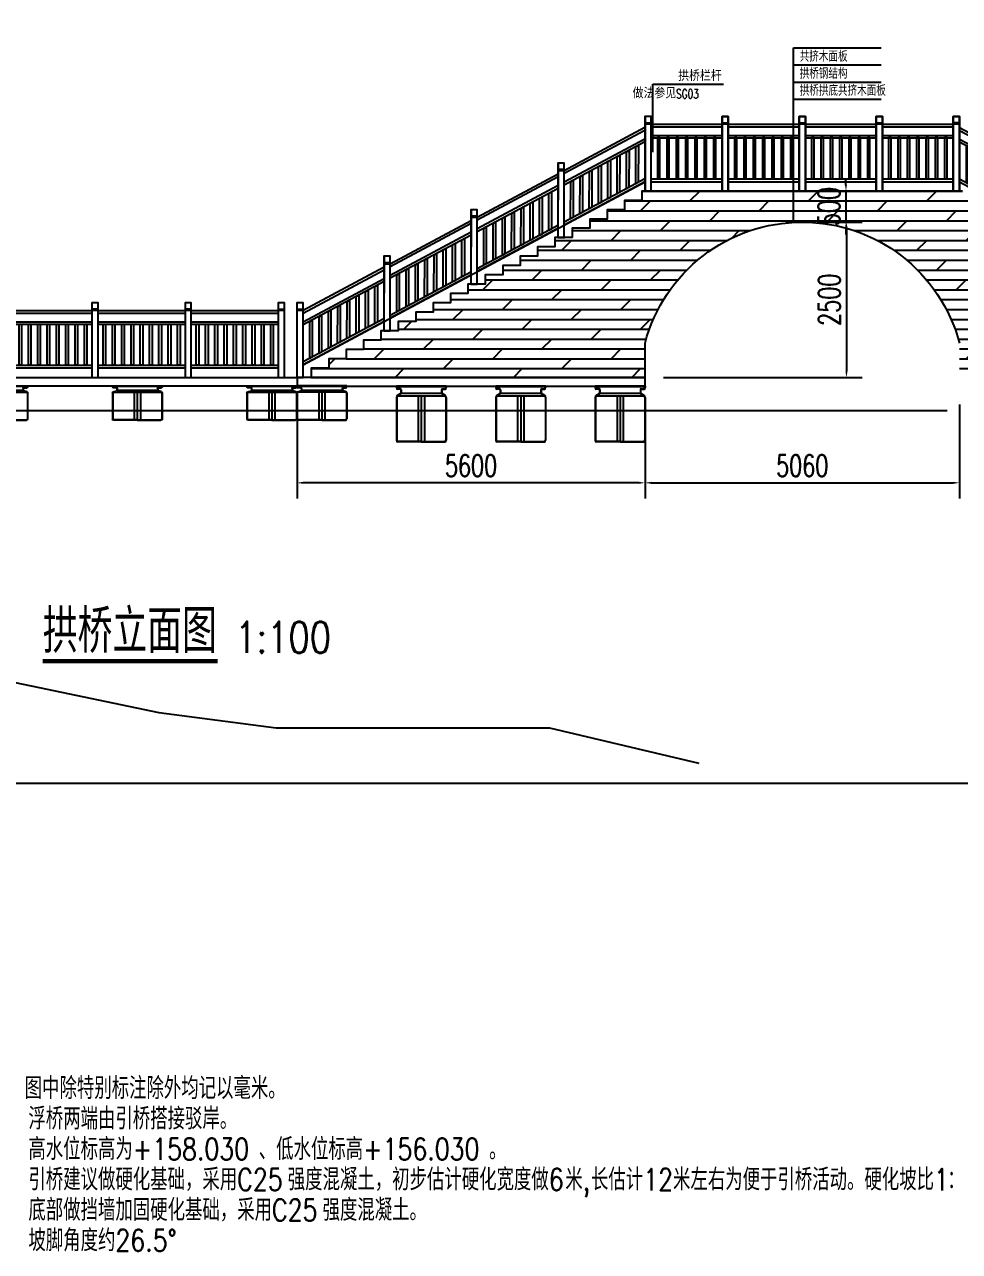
# Model space of a CAD drawing. Header units: millimetres. Extents: x -1471591 to 944464, y -468930 to 547002.
# Drawn here: x -793197 to -778152, y 153238 to 172988 of the extents above; entities that cross this region are included whole.
import ezdxf

# ---------------------------------------------------------------- set-up
doc = ezdxf.new("R2010")
doc.units = ezdxf.units.MM
doc.header["$LTSCALE"] = 10
doc.header["$PDMODE"] = 35
for name, color, linetype in [('DIM_LEAD', 3, 'Continuous'), ('DIM_SYMB', 3, 'Continuous'), ('L-WATER水景', 5, 'Continuous'), ('PUB_TEXT', 7, 'Continuous'), ('W-FLOAT_BOWL浮筒', 253, 'Continuous'), ('W-PLASTIC_RAILINGS塑木栏杆', 210, 'Continuous'), ('W-STEEL_FRAME钢架', 3, 'Continuous'), ('W-WOOD_FLOOR木地板', 30, 'Continuous')]:
    doc.layers.add(name, color=color, linetype=linetype)
doc.styles.add('_TCH_DIM', font='SIMPLEX.shx', dxfattribs={"bigfont": 'hztxt.shx'})
doc.styles.get("Standard").update_dxf_attribs({"font": 'simplex.shx', "width": 0.8, "bigfont": 'hztxt.shx'})
doc.styles.add('STANDARD_T3', font='simplex.shx', dxfattribs={"width": 0.7, "bigfont": 'hztxt.shx'})
doc.dimstyles.new('W&&100', dxfattribs={"dimtxt": 350, "dimasz": 100, "dimexe": 250, "dimexo": 300, "dimgap": 100, "dimtad": 1, "dimdec": 0, "dimzin": 0, "dimdsep": 46, "dimtxsty": 'STANDARD_T3', "dimcen": 0.09, "dimclrd": 1, "dimclre": 1, "dimclrt": 7, "dimazin": 2, "dimtfac": 1, "dimtdec": 0, "dimtix": 1, "dimtmove": 2, "dimatfit": 3, "dimfxl": 0, "dimtolj": 1, "dimtzin": 0, "dimarcsym": 0})

# ---------------------------------------------------------------- blocks, each defined once
blk = doc.blocks.new('*U1247')
at = {"layer": 'W-PLASTIC_RAILINGS塑木栏杆'}
blk.add_lwpolyline([(-20, 330), (20, 330), (20, -330), (-20, -330)], close=True, dxfattribs=at)
blk = doc.blocks.new('*U1246')
at = {"layer": 'W-PLASTIC_RAILINGS塑木栏杆', "color": 0, "linetype": 'ByBlock', "lineweight": -2}
for p in [(0, 0), (150, 0), (300, 0), (450, 0), (600, 0), (750, 0)]:
    blk.add_blockref('*U1247', p, dxfattribs=at)
at = {"layer": 'W-PLASTIC_RAILINGS塑木栏杆', "color": 0, "linetype": 'ByBlock', "lineweight": -2, "transparency": 16777216}
blk.add_blockref('*U1247', (900, 0), dxfattribs=at)
blk = doc.blocks.new('*U1235')
at = {"layer": 'W-PLASTIC_RAILINGS塑木栏杆'}
for p, q in [((-570, 600), (-670, 600)), ((-670, 600), (-670, -600)), ((-570, 600), (-670, 600)), ((-670, 600), (-670, -600)), ((-570, -600), (-570, 600)), ((-570, -600), (-570, 600)), ((-670, 500), (-570, 500)), ((-670, 480), (-570, 480)), ((-570, 476), (570, 476)), ((-570, 436), (570, 436)), ((570, 500), (670, 500)), ((570, 480), (670, 480)), ((-570, 296), (570, 296)), ((-570, 256), (570, 256)), ((-570, -404), (570, -404)), ((-570, -449), (570, -449)), ((-670, -600), (-570, -600)), ((-670, -600), (-570, -600))]:
    blk.add_line(p, q, dxfattribs=at)
for points in [[(-670, -600), (-570, -600), (-570, 600), (-670, 600)], [(570, -600), (670, -600), (670, 600), (570, 600)], [(670, -600), (570, -600), (570, 600), (670, 600)]]:
    blk.add_lwpolyline(points, close=True, dxfattribs=at)
at = {"layer": 'W-PLASTIC_RAILINGS塑木栏杆', "xscale": -1}
blk.add_blockref('*U1246', (450, -74), dxfattribs=at)
blk = doc.blocks.new('*U1224')
at = {"color": 0, "linetype": 'ByBlock', "lineweight": -2, "transparency": 16777216}
for p in [(0, 0), (1240, 0), (2480, 0), (3720, 0)]:
    blk.add_blockref('*U1235', p, dxfattribs=at)
blk = doc.blocks.new('*U1252')
at = {"layer": 'W-PLASTIC_RAILINGS塑木栏杆'}
blk.add_lwpolyline([(114, 0), (159, 0), (-124, -526), (-169, -526)], close=True, dxfattribs=at)
blk = doc.blocks.new('*U1253')
at = {"layer": 'W-PLASTIC_RAILINGS塑木栏杆', "color": 0, "linetype": 'ByBlock', "lineweight": -2, "transparency": 16777216, "rotation": 28.17859010995901}
for p in [(-506721, -259322), (-507171, -259563), (-507021, -259483), (-506871, -259403), (-507470, -259724), (-507321, -259643), (-507770, -259884), (-507620, -259804)]:
    blk.add_blockref('*U1252', p, dxfattribs=at)
blk = doc.blocks.new('*U1242')
at = {"layer": 'W-PLASTIC_RAILINGS塑木栏杆'}
for p, q in [((346, 834), (433, 785)), ((346, 834), (433, 785)), ((346, 834), (433, 785)), ((355, 851), (443, 803)), ((355, 851), (443, 803)), ((355, 851), (443, 803)), ((1934, 814), (2021, 766)), ((1934, 814), (2021, 766)), ((1934, 814), (2021, 766)), ((1943, 832), (2031, 784)), ((1943, 832), (2031, 784)), ((1943, 832), (2031, 784)), ((1817, 602), (342, 620)), ((1884, 724), (409, 742)), ((1906, 764), (431, 782)), ((1795, 562), (320, 580)), ((1485, 0), (10, 18)), ((1506, 40), (32, 58))]:
    blk.add_line(p, q, dxfattribs=at)
for points in [[(-176, -112), (-88, -160), (491, 890), (403, 939)], [(-176, -112), (-88, -160), (491, 890), (403, 939)], [(-176, -112), (-88, -160), (491, 890), (403, 939)], [(1412, -131), (1500, -180), (2079, 871), (1992, 919)], [(1412, -131), (1500, -180), (2079, 871), (1992, 919)], [(1412, -131), (1500, -180), (2079, 871), (1992, 919)]]:
    blk.add_lwpolyline(points, close=True, dxfattribs=at)
at = {"layer": 'W-PLASTIC_RAILINGS塑木栏杆', "rotation": 331.1254808065768}
blk.add_blockref('*U1253', (570466, -17043), dxfattribs=at)
blk = doc.blocks.new('*U1243')
at = {"color": 0, "linetype": 'ByBlock', "lineweight": -2, "transparency": 16777216, "rotation": 28.87451919342321}
blk.add_blockref('*U1242', (-469610, -271735), dxfattribs=at)
blk = doc.blocks.new('*U1225')
at = {"rotation": 331.8214098900404}
blk.add_blockref('*U1243', (542261, 17751), dxfattribs=at)
blk = doc.blocks.new('*U1226')
at = {"color": 0, "linetype": 'ByBlock', "lineweight": -2, "transparency": 16777216, "rotation": 28.17859010995937}
for p in [(-784513, 169761), (-785912, 169011), (-787312, 168261), (-788712, 167511)]:
    blk.add_blockref('*U1225', p, dxfattribs=at)
blk = doc.blocks.new('*U1254')
at = {"layer": 'W-PLASTIC_RAILINGS塑木栏杆'}
blk.add_lwpolyline([(114, 0), (159, 0), (-124, -526), (-169, -526)], close=True, dxfattribs=at)
blk = doc.blocks.new('*U1255')
at = {"layer": 'W-PLASTIC_RAILINGS塑木栏杆', "color": 0, "linetype": 'ByBlock', "lineweight": -2, "transparency": 16777216, "rotation": 28.17859010995901}
for p in [(-506721, -259322), (-507171, -259563), (-507021, -259483), (-506871, -259403), (-507470, -259724), (-507321, -259643), (-507770, -259884), (-507620, -259804)]:
    blk.add_blockref('*U1254', p, dxfattribs=at)
blk = doc.blocks.new('*U1244')
at = {"layer": 'W-PLASTIC_RAILINGS塑木栏杆'}
for p, q in [((346, 834), (433, 785)), ((346, 834), (433, 785)), ((346, 834), (433, 785)), ((355, 851), (443, 803)), ((355, 851), (443, 803)), ((355, 851), (443, 803)), ((1934, 814), (2021, 766)), ((1934, 814), (2021, 766)), ((1934, 814), (2021, 766)), ((1943, 832), (2031, 784)), ((1943, 832), (2031, 784)), ((1943, 832), (2031, 784)), ((1817, 602), (342, 620)), ((1884, 724), (409, 742)), ((1906, 764), (431, 782)), ((1795, 562), (320, 580)), ((1485, 0), (10, 18)), ((1506, 40), (32, 58))]:
    blk.add_line(p, q, dxfattribs=at)
for points in [[(-176, -112), (-88, -160), (491, 890), (403, 939)], [(-176, -112), (-88, -160), (491, 890), (403, 939)], [(-176, -112), (-88, -160), (491, 890), (403, 939)], [(1412, -131), (1500, -180), (2079, 871), (1992, 919)], [(1412, -131), (1500, -180), (2079, 871), (1992, 919)], [(1412, -131), (1500, -180), (2079, 871), (1992, 919)]]:
    blk.add_lwpolyline(points, close=True, dxfattribs=at)
at = {"layer": 'W-PLASTIC_RAILINGS塑木栏杆', "rotation": 331.1254808065768}
blk.add_blockref('*U1255', (570466, -17043), dxfattribs=at)
blk = doc.blocks.new('*U1245')
at = {"color": 0, "linetype": 'ByBlock', "lineweight": -2, "transparency": 16777216, "rotation": 28.87451919342321}
blk.add_blockref('*U1244', (-469610, -271735), dxfattribs=at)
blk = doc.blocks.new('*U1227')
at = {"rotation": 331.8214098900404}
blk.add_blockref('*U1245', (542261, 17751), dxfattribs=at)
blk = doc.blocks.new('*U1228')
at = {"color": 0, "linetype": 'ByBlock', "lineweight": -2, "transparency": 16777216, "rotation": 28.17859010995963}
for p in [(-465410, -269465), (-466810, -270215), (-468210, -270965), (-469610, -271715)]:
    blk.add_blockref('*U1227', p, dxfattribs=at)
blk = doc.blocks.new('$matou$00000066')
for p, q in [((400, 275), (-400, 275)), ((-400, 275), (-400, 260)), ((-386, 271), (386, 271)), ((-338, 249), (-386, 249)), ((-338, 245), (-385, 245)), ((338, 249), (386, 249)), ((338, 245), (385, 245)), ((400, 275), (400, 260)), ((-400, 164), (-400, -256)), ((-396, 165), (-396, -256)), ((391, 176), (-391, 176)), ((-387, 183), (-335, 201)), ((-386, 179), (-334, 197)), ((-330, 237), (-330, 208)), ((-326, 237), (-326, 208)), ((-326, 205), (326, 205)), ((-50, 176), (-50, -271)), ((0, 176), (0, -271)), ((0, 176), (0, -271)), ((50, 176), (50, -271)), ((326, 237), (326, 208)), ((330, 237), (330, 208)), ((386, 179), (334, 197)), ((387, 183), (335, 201)), ((396, 165), (396, -256)), ((400, 164), (400, -256)), ((0, -271), (-381, -271)), ((0, -275), (-381, -275)), ((0, -271), (381, -271)), ((0, -275), (381, -275))]:
    blk.add_line(p, q)
for centre, radius, start, end in [((-385, 260), 15, 180, 270), ((-386, 260), 11, 90, 270), ((-338, 237), 12, 0, 90), ((-338, 237), 8, 0, 90), ((338, 237), 12, 90, 180), ((338, 237), 8, 90, 180), ((385, 260), 15, 270, 0), ((386, 260), 11, 270, 90), ((-380, 164), 20, 109.1798, 180), ((-381, 165), 15, 109.1798, 180), ((-338, 208), 8, 289.1798, 0), ((-338, 208), 12, 289.1798, 0), ((338, 208), 12, 180, 250.8202), ((338, 208), 8, 180, 250.8202), ((381, 165), 15, 0, 70.8202), ((380, 164), 20, 0, 70.8202), ((-381, -256), 19, 180, 270), ((-381, -256), 15, 180, 270), ((381, -256), 19, 270, 0), ((381, -256), 15, 270, 0)]:
    blk.add_arc(centre, radius, start, end)
blk = doc.blocks.new('*U1232')
at = {"layer": 'W-FLOAT_BOWL浮筒', "yscale": -1.636363636362559, "rotation": 180}
blk.add_blockref('$matou$00000066', (0, 0), dxfattribs=at)
blk = doc.blocks.new('*U1231')
at = {"color": 0, "linetype": 'ByBlock', "lineweight": -2}
for p in [(0, 0), (1600, 0), (3200, 0)]:
    blk.add_blockref('*U1232', p, dxfattribs=at)
blk = doc.blocks.new('*D1257')
at = {"color": 1, "lineweight": -2, "transparency": 16777216}
for p, q in [((-779978, 170408), (-779978, 170508)), ((-780382, 170308), (-779728, 170308)), ((-779978, 170308), (-779978, 169808)), ((-780382, 169808), (-779728, 169808)), ((-779978, 169708), (-779978, 169608))]:
    blk.add_line(p, q, dxfattribs=at)
at = {"color": 1, "transparency": 16777216}
for points in [[(-779995, 170408), (-779962, 170408), (-779978, 170308)], [(-779995, 169708), (-779962, 169708), (-779978, 169808)]]:
    blk.add_solid(points, dxfattribs=at)
at = {"layer": 'Defpoints', "color": 0, "transparency": 16777216}
for p in [(-780682, 170308), (-780682, 169808), (-779978, 169808)]:
    blk.add_point(p, dxfattribs=at)
at = {"color": 7, "transparency": 16777216, "insert": (-780253, 170058), "char_height": 350, "attachment_point": 5, "rotation": 90, "style": 'STANDARD_T3'}
blk.add_mtext('\\A1;500', dxfattribs=at)
blk = doc.blocks.new('*D1258')
at = {"color": 1, "lineweight": -2, "transparency": 16777216}
for p, q in [((-788812, 166868), (-788812, 165361)), ((-783212, 166868), (-783212, 165361)), ((-783312, 165611), (-788712, 165611))]:
    blk.add_line(p, q, dxfattribs=at)
at = {"color": 1, "transparency": 16777216}
for points in [[(-788712, 165628), (-788712, 165595), (-788812, 165611)], [(-783312, 165628), (-783312, 165595), (-783212, 165611)]]:
    blk.add_solid(points, dxfattribs=at)
at = {"layer": 'Defpoints', "color": 0, "transparency": 16777216}
for p in [(-788812, 167168), (-783212, 167168), (-788812, 165611)]:
    blk.add_point(p, dxfattribs=at)
at = {"color": 7, "transparency": 16777216, "insert": (-786012, 165886), "char_height": 350, "attachment_point": 5, "style": 'STANDARD_T3'}
blk.add_mtext('\\A1;5600', dxfattribs=at)
blk = doc.blocks.new('*U1236')
at = {"layer": 'W-FLOAT_BOWL浮筒', "xscale": -1, "rotation": 359.9999999997301}
blk.add_blockref('$matou$00000066', (0, 0), dxfattribs=at)
blk = doc.blocks.new('*U1237')
at = {"color": 0, "linetype": 'ByBlock', "lineweight": -2, "transparency": 16777216}
for p in [(0, 0), (2165, 0), (4330, 0), (6495, 0)]:
    blk.add_blockref('*U1236', p, dxfattribs=at)
blk = doc.blocks.new('*U1250')
at = {"layer": 'W-PLASTIC_RAILINGS塑木栏杆'}
blk.add_lwpolyline([(-20, 330), (20, 330), (20, -330), (-20, -330)], close=True, dxfattribs=at)
blk = doc.blocks.new('*U1251')
at = {"layer": 'W-PLASTIC_RAILINGS塑木栏杆', "color": 0, "linetype": 'ByBlock', "lineweight": -2}
for p in [(0, 0), (150, 0), (300, 0), (450, 0), (600, 0), (750, 0), (900, 0), (1050, 0), (1200, 0)]:
    blk.add_blockref('*U1250', p, dxfattribs=at)
blk = doc.blocks.new('*U1240')
at = {"layer": 'W-PLASTIC_RAILINGS塑木栏杆'}
for p, q in [((-700, 500), (-800, 500)), ((-700, 480), (-800, 480)), ((-700, 476), (700, 476)), ((-700, 436), (700, 436)), ((700, 500), (800, 500)), ((700, 480), (800, 480)), ((-700, 296), (700, 296)), ((-700, 256), (700, 256)), ((-700, -404), (700, -404)), ((-700, -449), (700, -449))]:
    blk.add_line(p, q, dxfattribs=at)
for points in [[(-800, -600), (-700, -600), (-700, 600), (-800, 600)], [(700, -600), (800, -600), (800, 600), (700, 600)]]:
    blk.add_lwpolyline(points, close=True, dxfattribs=at)
blk.add_blockref('*U1251', (-600, -74), dxfattribs=at)
blk = doc.blocks.new('*U1241')
at = {"color": 0, "linetype": 'ByBlock', "lineweight": -2, "transparency": 16777216}
for p in [(0, 0), (1500, 0), (3000, 0), (4500, 0)]:
    blk.add_blockref('*U1240', p, dxfattribs=at)
blk = doc.blocks.new('*D1259')
at = {"color": 1, "lineweight": -2, "transparency": 16777216}
for p, q in [((-783212, 166868), (-783212, 165361)), ((-778152, 166871), (-778152, 165361)), ((-783112, 165611), (-778252, 165611))]:
    blk.add_line(p, q, dxfattribs=at)
at = {"color": 1, "transparency": 16777216}
for points in [[(-783112, 165628), (-783112, 165595), (-783212, 165611)], [(-778252, 165628), (-778252, 165595), (-778152, 165611)]]:
    blk.add_solid(points, dxfattribs=at)
at = {"layer": 'Defpoints', "color": 0, "transparency": 16777216}
for p in [(-783212, 167168), (-778152, 167171), (-778152, 165611)]:
    blk.add_point(p, dxfattribs=at)
at = {"color": 7, "transparency": 16777216, "insert": (-780682, 165886), "char_height": 350, "attachment_point": 5, "style": 'STANDARD_T3'}
blk.add_mtext('\\A1;5060', dxfattribs=at)
blk = doc.blocks.new('*D1260')
at = {"color": 1, "lineweight": -2, "transparency": 16777216}
for p, q in [((-780382, 169808), (-779720, 169808)), ((-779970, 169708), (-779970, 167408)), ((-782912, 167308), (-779720, 167308))]:
    blk.add_line(p, q, dxfattribs=at)
at = {"color": 1, "transparency": 16777216}
for points in [[(-779987, 169708), (-779953, 169708), (-779970, 169808)], [(-779987, 167408), (-779953, 167408), (-779970, 167308)]]:
    blk.add_solid(points, dxfattribs=at)
at = {"layer": 'Defpoints', "color": 0, "transparency": 16777216}
for p in [(-780682, 169808), (-783212, 167308), (-779970, 167308)]:
    blk.add_point(p, dxfattribs=at)
at = {"color": 7, "transparency": 16777216, "insert": (-780245, 168558), "char_height": 350, "attachment_point": 5, "rotation": 90, "style": 'STANDARD_T3'}
blk.add_mtext('\\A1;2500', dxfattribs=at)

msp = doc.modelspace()

# ---------------------------------------------------------------- hatches: boundary and pattern name
at = {"layer": 'W-WOOD_FLOOR木地板'}
h = msp.add_hatch(dxfattribs=at)
h.set_pattern_fill('DOLMIT', color=256, scale=200)
h.set_pattern_definition([(0, (-319102.31, 439225.95), (0, 158.74841), []), (45, (-319102.3, 439225.95), (-317.4966, 317.4966), [224.50425, -449.008])])
h.paths.add_polyline_path([(-784101.9, 169707.6), (-784381.9, 169707.6), (-784381.9, 169557.6), (-784661.9, 169557.6), (-784661.9, 169407.6), (-784941.9, 169407.6), (-784941.9, 169257.6), (-785221.9, 169257.6), (-785221.9, 169107.6), (-785501.9, 169107.6), (-785501.9, 168957.6), (-785781.9, 168957.6), (-785781.9, 168807.6), (-786061.9, 168807.6), (-786061.9, 168657.6), (-786341.9, 168657.6), (-786341.9, 168507.6), (-786621.9, 168507.6), (-786621.9, 168357.6), (-786901.9, 168357.6), (-786901.9, 168207.6), (-787181.9, 168207.6), (-787181.9, 168057.6), (-787461.9, 168057.6), (-787461.9, 167907.6), (-787741.9, 167907.6), (-787741.9, 167757.6), (-788021.9, 167757.6), (-788021.9, 167607.6), (-788301.9, 167607.6), (-788301.9, 167457.6), (-788581.9, 167457.6), (-788581.9, 167307.6), (-783211.9, 167308.4), (-783211.9, 167860.3, -0.7697893), (-778151.9, 167860.3), (-778151.9, 167311), (-772781.9, 167307.6), (-772781.9, 167457.6), (-773061.9, 167457.6), (-773061.9, 167607.6), (-773341.9, 167607.6), (-773341.9, 167757.6), (-773621.9, 167757.6), (-773621.9, 167907.6), (-773901.9, 167907.6), (-773901.9, 168057.6), (-774181.9, 168057.6), (-774181.9, 168207.6), (-774461.9, 168207.6), (-774461.9, 168357.6), (-774741.9, 168357.6), (-774741.9, 168507.6), (-775021.9, 168507.6), (-775021.9, 168657.6), (-775301.9, 168657.6), (-775301.9, 168807.6), (-775581.9, 168807.6), (-775581.9, 168957.6), (-775861.9, 168957.6), (-775861.9, 169107.6), (-776141.9, 169107.6), (-776141.9, 169257.6), (-776421.9, 169257.6), (-776421.9, 169407.6), (-776701.9, 169407.6), (-776701.9, 169557.6), (-776981.9, 169557.6), (-776981.9, 169707.6), (-777261.9, 169707.6), (-777261.9, 169857.6), (-777541.9, 169857.6), (-777541.9, 170007.6), (-777821.9, 170007.6), (-777821.9, 170157.6), (-778101.9, 170157.6), (-778101.9, 170207.6), (-778101.9, 170307.6), (-783261.9, 170307.6), (-783261.9, 170207.6), (-783261.9, 170157.6), (-783541.9, 170157.6), (-783541.9, 170007.6), (-783821.9, 170007.6), (-783821.9, 169857.6), (-784101.9, 169857.6)])

# ---------------------------------------------------------------- linework, layer by layer
msp.add_line((-788711.9, 167511.4), (-783211.9, 170457.8))
for points in [[(-800400.7, 164402), (-798497.4, 163643.7), (-796920.9, 163425.7), (-795147.7, 162772.2), (-791034.9, 161916.4), (-789148.5, 161668.9), (-784747.1, 161668.9), (-782346.3, 161097.8)], [(-807168.8, 160775.7), (-777822.7, 160775.7)]]:
    msp.add_lwpolyline(points)
at = {"layer": 'DIM_LEAD'}
for p, q in [((-783087.3, 170931.3), (-783087.3, 172025.9)), ((-783087.3, 172025.9), (-781946.3, 172025.9))]:
    msp.add_line(p, q, dxfattribs=at)
at = {"layer": 'DIM_SYMB'}
for p, q in [((-780822.3, 171787.7), (-780822.3, 172611.9)), ((-780822.3, 172611.9), (-779413.7, 172611.9)), ((-780822.3, 172337.2), (-779413.7, 172337.2)), ((-780822.3, 172062.4), (-779413.7, 172062.4)), ((-780822.3, 169804.1), (-780822.3, 171787.7)), ((-780822.3, 171787.7), (-779413.7, 171787.7))]:
    msp.add_line(p, q, dxfattribs=at)
at = {"layer": 'DIM_SYMB', "const_width": 70}
msp.add_lwpolyline([(-792903.3, 162739.6), (-790086.8, 162739.6)], dxfattribs=at)
at = {"layer": 'L-WATER水景'}
msp.add_line((-813953.5, 166775.7, -160000), (-778347.2, 166775.7), dxfattribs=at)
at = {"layer": 'W-STEEL_FRAME钢架', "color": 6}
for points in [[(-796111.9, 167308.4), (-788811.9, 167308.4), (-788811.9, 167168.4), (-796111.9, 167168.4)], [(-783211.9, 167308.4), (-788811.9, 167307.3), (-788811.9, 167168.4), (-783211.9, 167168.4)]]:
    msp.add_lwpolyline(points, close=True, dxfattribs=at)
at = {"layer": 'W-WOOD_FLOOR木地板'}
msp.add_lwpolyline([(-778101.9, 170307.6), (-783261.9, 170307.6), (-783261.9, 170207.6), (-783261.9, 170157.6), (-783541.9, 170157.6), (-783541.9, 170007.6), (-783821.9, 170007.6), (-783821.9, 169857.6), (-784101.9, 169857.6), (-784101.9, 169707.6), (-784381.9, 169707.6), (-784381.9, 169557.6), (-784661.9, 169557.6), (-784661.9, 169407.6), (-784941.9, 169407.6), (-784941.9, 169257.6), (-785221.9, 169257.6), (-785221.9, 169107.6), (-785501.9, 169107.6), (-785501.9, 168957.6), (-785781.9, 168957.6), (-785781.9, 168807.6), (-786061.9, 168807.6), (-786061.9, 168657.6), (-786341.9, 168657.6), (-786341.9, 168507.6), (-786621.9, 168507.6), (-786621.9, 168357.6), (-786901.9, 168357.6), (-786901.9, 168207.6), (-787181.9, 168207.6), (-787181.9, 168057.6), (-787461.9, 168057.6), (-787461.9, 167907.6), (-787741.9, 167907.6), (-787741.9, 167757.6), (-788021.9, 167757.6), (-788021.9, 167607.6), (-788301.9, 167607.6), (-788301.9, 167457.6), (-788581.9, 167457.6), (-788581.9, 167307.6), (-783211.9, 167308.4), (-783211.9, 167860.3, -0.7697893), (-778151.9, 167860.3)], format="xyb", dxfattribs=at)

# ---------------------------------------------------------------- block references
for name, p in [('*U1226', (0, 0)), ('*U1224', (-782541.9, 170907.6)), ('*U1241', (-794313.4, 167908.4)), ('*U1237', (-795711.9, 166893.4))]:
    msp.add_blockref(name, p)
at = {"xscale": -1, "rotation": 1.186078363524246e-05}
msp.add_blockref('*U1228', (-1242261.6, 439225.9), dxfattribs=at)
at = {"xscale": -1}
msp.add_blockref('*U1231', (-783611.9, 166718.4), dxfattribs=at)
at = {"layer": 'W-FLOAT_BOWL浮筒', "xscale": -1, "yscale": -1, "rotation": 180.0000000000667}
msp.add_blockref('$matou$00000066', (-788411.9, 166894.8), dxfattribs=at)

# ---------------------------------------------------------------- texts
at = {"layer": 'PUB_TEXT', "color": 7, "width": 0.8}
for s, height, p in [('共挤木面板', 175, (-780722.5, 172389.7)), ('拱桥钢结构', 175, (-780722.5, 172114.9)), ('拱桥拱底共挤木面板', 175, (-780722.5, 171840.2)), ('拱桥立面图', 700, (-792903.3, 162874.1)), ('1:100', 500, (-789806.8, 162874.1))]:
    msp.add_text(s, height=height, dxfattribs=at).set_placement(p)
at = {"layer": 'PUB_TEXT', "color": 7, "style": '_TCH_DIM'}
for s, p in [('拱桥栏杆', (-782678.2, 172078.4)), ('做法参见', (-783411.1, 171798.4))]:
    msp.add_text(s, height=175, dxfattribs=at).set_placement(p)
at = {"layer": 'PUB_TEXT', "color": 7, "style": '_TCH_DIM', "width": 0.705882}
msp.add_text('SG03', height=148.75, dxfattribs=at).set_placement((-782711.1, 171798.4))
at = {"layer": 'PUB_TEXT', "width": 0.8}
for s, p in [('图中除特别标注除外均记以毫米。', (-793194.3, 155691.7)), ('浮桥两端由引桥搭接驳岸。', (-793134.4, 155201.7)), ('高水位标高为', (-793134.4, 154711.7)), ('+158.030', (-791454.4, 154711.7)), ('、低水位标高', (-789427.7, 154711.7)), ('+156.030', (-787747.7, 154711.7)), ('。', (-785721, 154711.7)), ('引桥建议做硬化基础，采用', (-793134.4, 154221.7)), ('C25', (-789774.4, 154221.7)), ('强度混凝土，初步估计硬化宽度做', (-788961, 154221.7)), ('6', (-784761, 154221.7)), ('米', (-784494.4, 154221.7)), ('长估计', (-784081, 154221.7)), ('12', (-783241, 154221.7)), ('米左右为便于引桥活动。硬化坡比', (-782761, 154221.7)), ('1', (-778561, 154221.7)), ('：', (-778347.7, 154221.7)), (',', (-784214.4, 154221.7)), ('底部做挡墙加固硬化基础，采用', (-793134.4, 153731.7)), ('C25', (-789214.4, 153731.7)), ('强度混凝土。', (-788401, 153731.7)), ('坡脚角度约', (-793134.4, 153241.7)), ('26.5°', (-791734.4, 153241.7))]:
    msp.add_text(s, height=350, dxfattribs=at).set_placement(p)

# ---------------------------------------------------------------- dimensions: what is measured, and where the dimension line sits
dim = msp.add_linear_dim(base=(-779978.3, 169807.9), p1=(-780681.9, 170307.6), p2=(-780681.9, 169807.9), angle=90, dimstyle='W&&100')
dim.commit()
dim.dimension.update_dxf_attribs({"geometry": '*D1257', "text_midpoint": (-780253.3, 170057.7)})
dim = msp.add_linear_dim(base=(-779970, 167308.4), p1=(-780681.9, 169807.9), p2=(-783211.9, 167308.4), angle=90, text='2500', dimstyle='W&&100')
dim.commit()
dim.dimension.update_dxf_attribs({"geometry": '*D1260', "text_midpoint": (-780245, 168558.1)})
for base, p2, picture, middle in [((-788811.9, 165611.5), (-788811.9, 167168.4), '*D1258', (-786011.9, 165886.5)), ((-778151.9, 165611.5), (-778151.9, 167171), '*D1259', (-780681.9, 165886.5))]:
    dim = msp.add_linear_dim(base=base, p1=(-783211.9, 167168.4), p2=p2, dimstyle='W&&100')
    dim.commit()
    dim.dimension.update_dxf_attribs({"geometry": picture, "text_midpoint": middle})

doc.saveas('drawing.dxf')
